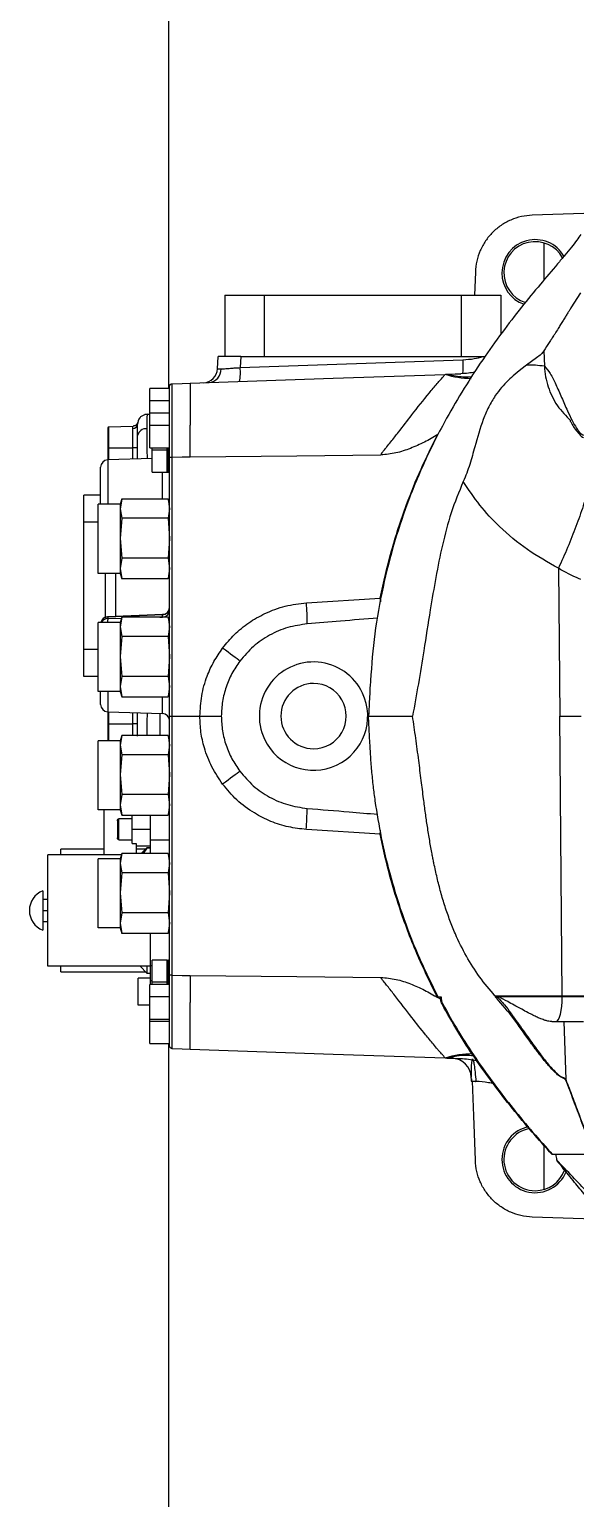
# Model space of a CAD drawing. Header units: millimetres. Extents: x -356 to 237, y 0 to 365.
# Drawn here: x 98 to 102.36, y 243.31 to 255.06 of the extents above; entities that cross this region are included whole.
import ezdxf

# ---------------------------------------------------------------- set-up
doc = ezdxf.new("R2010")
doc.units = ezdxf.units.MM

msp = doc.modelspace()

# ---------------------------------------------------------------- linework, layer by layer
at = {"color": 7, "linetype": 'Continuous', "lineweight": 25}
for p, q in [((99.111, 267.567), (99.111, 252.185)), ((102.511, 253.588), (102.017, 253.571)), ((102.111, 253.054), (102.111, 253.35)), ((101.562, 253.116), (101.556, 252.933)), ((99.56, 252.933), (99.56, 252.441)), ((99.56, 252.933), (99.875, 252.933)), ((99.875, 252.933), (99.875, 252.441)), ((99.875, 252.933), (101.45, 252.933)), ((101.45, 252.933), (101.45, 252.441)), ((101.45, 252.933), (101.765, 252.933)), ((101.765, 252.933), (101.765, 252.618)), ((102.401, 252.95), (102.326, 252.83)), ((99.503, 252.344), (99.508, 252.441)), ((99.688, 252.441), (99.508, 252.441)), ((99.688, 252.441), (99.683, 252.353)), ((99.683, 252.353), (101.462, 252.415)), ((99.688, 252.441), (101.622, 252.441)), ((101.622, 252.441), (101.638, 252.441)), ((102.051, 252.431), (101.971, 252.373)), ((102.11, 252.487), (102.11, 252.487)), ((102.11, 252.487), (102.114, 252.364)), ((101.895, 252.314), (101.879, 252.3)), ((101.925, 252.338), (101.895, 252.314)), ((101.971, 252.373), (101.925, 252.338)), ((99.119, 252.185), (98.961, 252.185)), ((98.961, 252.086), (98.961, 252.185)), ((99.119, 251.632), (99.119, 252.203)), ((99.138, 252.223), (99.138, 251.638)), ((99.284, 252.228), (99.284, 251.894)), ((99.119, 252.086), (98.961, 252.086)), ((98.961, 251.988), (98.961, 252.086)), ((98.939, 251.98), (98.961, 251.981)), ((98.939, 251.98), (98.939, 251.976)), ((99.119, 251.988), (98.961, 251.988)), ((98.961, 251.889), (98.961, 251.988)), ((98.627, 251.711), (98.627, 251.875)), ((98.631, 251.879), (98.827, 251.886)), ((98.631, 251.879), (98.631, 251.711)), ((98.825, 251.711), (98.825, 251.866)), ((98.863, 251.809), (98.863, 251.901)), ((99.119, 251.889), (98.961, 251.889)), ((98.961, 251.712), (98.961, 251.889)), ((99.284, 251.881), (99.284, 251.894)), ((99.284, 251.639), (99.284, 251.881)), ((98.631, 251.711), (98.627, 251.711)), ((98.627, 251.615), (98.627, 251.711)), ((98.631, 251.711), (98.825, 251.711)), ((98.631, 251.711), (98.631, 251.615)), ((98.863, 251.711), (98.825, 251.711)), ((98.825, 251.622), (98.825, 251.711)), ((98.863, 251.622), (98.863, 251.809)), ((98.961, 251.712), (99.119, 251.712)), ((98.981, 251.693), (98.981, 251.712)), ((99.099, 251.693), (99.099, 251.712)), ((99.111, 251.516), (99.111, 251.712)), ((98.981, 251.627), (98.625, 251.615)), ((98.625, 251.615), (98.625, 251.26)), ((99.099, 251.693), (98.981, 251.693)), ((98.981, 251.516), (98.981, 251.693)), ((99.099, 251.516), (99.099, 251.693)), ((99.119, 249.567), (99.119, 251.632)), ((99.138, 251.638), (99.138, 249.567)), ((98.568, 251.26), (98.568, 251.556)), ((98.981, 251.516), (99.099, 251.516)), ((99.062, 251.302), (99.062, 251.516)), ((99.099, 251.516), (99.111, 251.516)), ((98.568, 251.333), (98.434, 251.333)), ((98.434, 251.116), (98.434, 251.333)), ((98.548, 250.708), (98.548, 251.26)), ((98.725, 251.26), (98.548, 251.26)), ((98.737, 251.303), (98.725, 251.26)), ((98.737, 251.302), (98.725, 251.225)), ((98.725, 251.26), (98.725, 251.225)), ((99.108, 251.302), (98.737, 251.302)), ((99.119, 251.26), (99.107, 251.303)), ((99.108, 251.302), (99.119, 251.225)), ((98.434, 250.1), (98.434, 251.116)), ((98.548, 251.116), (98.434, 251.116)), ((98.725, 251.225), (98.737, 251.148)), ((98.725, 251.225), (98.725, 250.988)), ((98.737, 251.148), (98.725, 250.988)), ((99.108, 251.148), (98.737, 251.148)), ((99.119, 251.225), (99.108, 251.148)), ((99.108, 251.148), (99.119, 250.988)), ((98.725, 250.988), (98.737, 250.829)), ((98.725, 250.988), (98.725, 250.748)), ((99.119, 250.988), (99.108, 250.829)), ((98.737, 250.829), (98.725, 250.748)), ((99.108, 250.829), (98.737, 250.829)), ((99.108, 250.829), (99.119, 250.748)), ((98.725, 250.708), (98.548, 250.708)), ((98.607, 250.357), (98.607, 250.708)), ((98.686, 250.708), (98.686, 250.36)), ((98.725, 250.748), (98.737, 250.666)), ((98.725, 250.748), (98.725, 250.708)), ((98.725, 250.708), (98.737, 250.665)), ((98.737, 250.666), (99.108, 250.666)), ((99.107, 250.665), (99.119, 250.708)), ((99.119, 250.748), (99.108, 250.666)), ((102.226, 250.749), (102.237, 249.567)), ((100.212, 250.473), (100.802, 250.51)), ((98.548, 249.763), (98.548, 250.315)), ((98.725, 250.315), (98.548, 250.315)), ((99.066, 250.379), (98.624, 250.361)), ((98.625, 250.359), (98.625, 250.347)), ((98.625, 250.347), (98.735, 250.35)), ((98.737, 250.358), (98.725, 250.315)), ((98.737, 250.357), (98.725, 250.28)), ((98.725, 250.315), (98.725, 250.28)), ((99.108, 250.357), (98.737, 250.357)), ((99.042, 250.357), (99.062, 250.358)), ((99.062, 250.377), (99.062, 250.378)), ((99.062, 250.358), (99.062, 250.377)), ((99.119, 250.315), (99.107, 250.358)), ((99.108, 250.357), (99.119, 250.28)), ((98.725, 250.28), (98.725, 250.044)), ((98.725, 250.28), (98.737, 250.203)), ((98.737, 250.203), (98.725, 250.044)), ((99.108, 250.203), (98.737, 250.203)), ((99.119, 250.28), (99.108, 250.203)), ((99.108, 250.203), (99.119, 250.044)), ((98.434, 249.884), (98.434, 250.1)), ((98.548, 250.1), (98.434, 250.1)), ((98.725, 250.044), (98.737, 249.884)), ((98.725, 250.044), (98.725, 249.803)), ((99.119, 250.044), (99.108, 249.884)), ((98.548, 249.884), (98.434, 249.884)), ((98.737, 249.884), (98.725, 249.803)), ((99.108, 249.884), (98.737, 249.884)), ((99.108, 249.884), (99.119, 249.803)), ((98.725, 249.763), (98.548, 249.763)), ((98.568, 249.661), (98.568, 249.763)), ((98.625, 249.763), (98.625, 249.602)), ((98.725, 249.803), (98.737, 249.721)), ((98.725, 249.803), (98.725, 249.763)), ((98.725, 249.763), (98.737, 249.72)), ((98.737, 249.721), (99.108, 249.721)), ((99.062, 249.587), (99.062, 249.721)), ((99.107, 249.72), (99.119, 249.763)), ((99.119, 249.803), (99.108, 249.721)), ((98.625, 249.602), (99.062, 249.587)), ((98.627, 249.506), (98.627, 249.602)), ((98.631, 249.602), (98.631, 249.506)), ((98.825, 249.506), (98.825, 249.595)), ((98.863, 249.407), (98.863, 249.595)), ((98.627, 249.506), (98.631, 249.506)), ((98.627, 249.37), (98.627, 249.506)), ((98.631, 249.506), (98.825, 249.506)), ((98.631, 249.506), (98.631, 249.37)), ((98.863, 249.506), (98.825, 249.506)), ((98.825, 249.412), (98.825, 249.506)), ((99.119, 249.567), (99.138, 249.567)), ((99.119, 247.501), (99.119, 249.567)), ((99.138, 249.567), (99.361, 249.567)), ((99.138, 249.567), (99.138, 247.495)), ((100.709, 249.567), (101.06, 249.567)), ((100.72, 249.354), (100.709, 249.567)), ((102.257, 247.332), (102.237, 249.567)), ((102.237, 249.567), (102.408, 249.567)), ((98.548, 248.819), (98.548, 249.37)), ((98.725, 249.37), (98.548, 249.37)), ((98.737, 249.413), (98.725, 249.37)), ((98.737, 249.412), (98.725, 249.335)), ((98.725, 249.37), (98.725, 249.335)), ((99.108, 249.412), (98.737, 249.412)), ((99.119, 249.37), (99.107, 249.413)), ((99.108, 249.412), (99.119, 249.335)), ((98.725, 249.335), (98.737, 249.258)), ((98.725, 249.335), (98.725, 249.099)), ((98.737, 249.258), (98.725, 249.099)), ((99.108, 249.258), (98.737, 249.258)), ((99.119, 249.335), (99.108, 249.258)), ((99.108, 249.258), (99.119, 249.099)), ((98.725, 249.099), (98.737, 248.94)), ((98.725, 249.099), (98.725, 248.858)), ((99.119, 249.099), (99.108, 248.94)), ((98.737, 248.94), (98.725, 248.858)), ((99.108, 248.94), (98.737, 248.94)), ((99.108, 248.94), (99.119, 248.858)), ((98.725, 248.819), (98.548, 248.819)), ((98.597, 248.458), (98.597, 248.819)), ((98.725, 248.858), (98.737, 248.776)), ((98.725, 248.858), (98.725, 248.819)), ((98.725, 248.819), (98.737, 248.775)), ((98.737, 248.776), (99.108, 248.776)), ((98.82, 248.663), (98.82, 248.776)), ((98.965, 248.776), (98.965, 248.575)), ((99.107, 248.775), (99.119, 248.819)), ((99.119, 248.858), (99.108, 248.776)), ((98.702, 248.73), (98.702, 248.595)), ((98.713, 248.579), (98.713, 248.746)), ((98.82, 248.746), (98.713, 248.746)), ((98.82, 248.663), (98.965, 248.663)), ((98.82, 248.548), (98.82, 248.663)), ((100.802, 248.623), (100.212, 248.661)), ((98.713, 248.579), (98.82, 248.579)), ((98.82, 248.548), (98.853, 248.548)), ((98.853, 248.548), (98.853, 248.468)), ((98.853, 248.529), (98.965, 248.529)), ((99.119, 248.575), (98.965, 248.575)), ((98.965, 248.575), (98.965, 248.468)), ((98.145, 247.568), (98.145, 248.458)), ((98.734, 248.458), (98.145, 248.458)), ((98.597, 248.503), (98.251, 248.503)), ((98.251, 248.458), (98.251, 248.503)), ((98.548, 247.874), (98.548, 248.425)), ((98.725, 248.425), (98.548, 248.425)), ((98.737, 248.468), (98.725, 248.425)), ((98.737, 248.468), (98.725, 248.39)), ((98.725, 248.425), (98.725, 248.39)), ((99.108, 248.468), (98.737, 248.468)), ((98.928, 248.503), (98.853, 248.503)), ((98.938, 248.513), (98.893, 248.468)), ((98.938, 248.512), (98.907, 248.468)), ((98.965, 248.513), (98.938, 248.513)), ((98.938, 248.513), (98.938, 248.512)), ((98.965, 248.512), (98.938, 248.512)), ((99.119, 248.425), (99.107, 248.469)), ((99.108, 248.468), (99.119, 248.39)), ((98.725, 248.39), (98.737, 248.313)), ((98.725, 248.39), (98.725, 248.154)), ((98.737, 248.313), (98.725, 248.154)), ((99.108, 248.313), (98.737, 248.313)), ((99.119, 248.39), (99.108, 248.313)), ((99.108, 248.313), (99.119, 248.154)), ((98.105, 248.171), (98.105, 248.013)), ((98.145, 248.102), (98.105, 248.102)), ((98.725, 248.154), (98.737, 247.995)), ((98.725, 248.154), (98.725, 247.913)), ((99.119, 248.154), (99.108, 247.995)), ((98.105, 248.013), (98.105, 247.856)), ((98.105, 248.013), (98.145, 248.013)), ((98.737, 247.995), (98.725, 247.913)), ((99.108, 247.995), (98.737, 247.995)), ((99.108, 247.995), (99.119, 247.913)), ((98.105, 247.925), (98.145, 247.925)), ((98.725, 247.874), (98.548, 247.874)), ((98.725, 247.913), (98.737, 247.831)), ((98.725, 247.913), (98.725, 247.874)), ((98.725, 247.874), (98.737, 247.83)), ((98.737, 247.831), (99.108, 247.831)), ((98.965, 247.831), (98.965, 247.572)), ((99.107, 247.83), (99.119, 247.874)), ((99.119, 247.913), (99.108, 247.831)), ((99.099, 247.617), (98.981, 247.617)), ((98.981, 247.441), (98.981, 247.617)), ((99.099, 247.617), (99.111, 247.618)), ((99.099, 247.441), (99.099, 247.617)), ((99.111, 247.421), (99.111, 247.618)), ((98.965, 247.568), (98.145, 247.568)), ((98.251, 247.523), (98.251, 247.568)), ((98.251, 247.523), (98.928, 247.523)), ((98.867, 247.255), (98.867, 247.472)), ((98.965, 247.472), (98.867, 247.472)), ((98.883, 247.568), (98.938, 247.513)), ((98.938, 247.568), (98.938, 247.513)), ((98.938, 247.513), (98.965, 247.513)), ((98.965, 247.572), (98.965, 247.452)), ((98.981, 247.572), (98.965, 247.572)), ((99.119, 246.93), (99.119, 247.501)), ((99.138, 247.495), (99.138, 246.91)), ((99.284, 247.494), (99.284, 247.278)), ((99.119, 247.421), (98.961, 247.421)), ((98.961, 247.323), (98.961, 247.421)), ((98.965, 247.452), (98.965, 247.421)), ((98.981, 247.452), (98.965, 247.452)), ((98.981, 247.421), (98.981, 247.441)), ((99.099, 247.441), (98.981, 247.441)), ((99.099, 247.421), (99.099, 247.441)), ((98.961, 247.255), (98.867, 247.255)), ((99.119, 247.323), (98.961, 247.323)), ((98.961, 247.145), (98.961, 247.323)), ((99.284, 247.18), (99.284, 247.278)), ((101.285, 247.301), (101.261, 247.317)), ((101.265, 247.323), (101.288, 247.323)), ((101.719, 247.332), (102.257, 247.332)), ((101.722, 247.323), (101.726, 247.323)), ((101.728, 247.323), (101.726, 247.323)), ((101.738, 247.323), (101.728, 247.323)), ((101.738, 247.322), (101.738, 247.323)), ((101.75, 247.323), (101.738, 247.323)), ((101.738, 247.323), (101.738, 247.323)), ((102.257, 247.323), (101.75, 247.323)), ((102.257, 247.332), (102.601, 247.332)), ((102.601, 247.323), (102.257, 247.323)), ((98.961, 247.145), (99.119, 247.145)), ((98.961, 247.126), (98.961, 247.145)), ((99.119, 247.126), (98.961, 247.126)), ((98.961, 246.949), (98.961, 247.126)), ((99.284, 246.905), (99.284, 247.18)), ((102.172, 247.126), (102.269, 247.126)), ((102.269, 247.126), (102.285, 246.662)), ((102.269, 247.126), (102.426, 247.126)), ((98.961, 246.949), (99.119, 246.949)), ((99.111, 246.949), (99.111, 231.567)), ((101.531, 246.667), (101.532, 246.643)), ((102.111, 245.784), (102.111, 246.14)), ((102.204, 246.063), (102.179, 246.063)), ((102.464, 246.063), (102.204, 246.063)), ((102.592, 245.542), (102.017, 245.562))]:
    msp.add_line(p, q, dxfattribs=at)
at = {"color": 7, "linetype": 'Continuous', "lineweight": 25, "flags": 128}
for points in [[(99.284, 252.228), (100.425, 252.268), (101.321, 252.299)], [(101.345, 252.3), (101.401, 252.302), (101.445, 252.304)], [(99.138, 252.223), (99.22, 252.226), (99.284, 252.228)], [(98.939, 251.98), (98.924, 251.978), (98.921, 251.977)], [(99.138, 251.638), (99.22, 251.639), (99.284, 251.639)], [(99.284, 251.639), (100.137, 251.648), (100.807, 251.655)], [(100.802, 250.51), (100.803, 250.487), (100.803, 250.48)], [(98.625, 250.359), (98.624, 250.361), (98.624, 250.361)], [(99.062, 250.377), (98.817, 250.367), (98.625, 250.359)], [(99.681, 250.007), (99.671, 250.015), (99.658, 250.024), (99.643, 250.036), (99.625, 250.049), (99.606, 250.063), (99.586, 250.078), (99.565, 250.094), (99.543, 250.111)], [(99.681, 249.126), (99.671, 249.118), (99.658, 249.109), (99.643, 249.097), (99.625, 249.085), (99.606, 249.07), (99.586, 249.055), (99.565, 249.039), (99.543, 249.023)], [(100.802, 248.623), (100.803, 248.646), (100.803, 248.654)], [(99.138, 247.495), (99.22, 247.494), (99.284, 247.494)], [(99.284, 247.494), (100.137, 247.485), (100.807, 247.478)], [(101.283, 247.323), (101.284, 247.314), (101.286, 247.299)], [(101.288, 247.323), (101.29, 247.307), (101.291, 247.295)], [(101.296, 247.266), (101.296, 247.266), (101.296, 247.266), (101.296, 247.267), (101.296, 247.267), (101.297, 247.267), (101.297, 247.268), (101.298, 247.268), (101.299, 247.269)], [(102.206, 247.126), (102.216, 247.129), (102.226, 247.141), (102.235, 247.159), (102.242, 247.183), (102.249, 247.213), (102.253, 247.247), (102.256, 247.284), (102.257, 247.323)], [(99.138, 246.91), (99.22, 246.907), (99.284, 246.905)], [(99.284, 246.905), (100.425, 246.865), (101.321, 246.834)], [(101.321, 246.834), (101.334, 246.833), (101.345, 246.833)], [(101.562, 246.017), (101.55, 246.371), (101.54, 246.649)]]:
    msp.add_lwpolyline(points, dxfattribs=at)
at = {"color": 7, "linetype": 'Continuous', "lineweight": 25}
for centre, radius, start, end in [((102.04, 253.11), 0.266, 29.7417, 179.9999), ((102.04, 253.11), 0.25, 28.5408, 251.8264), ((102.04, 253.11), 0.266, 179.9983, 250.5533), ((99.385, 252.35), 0.118, 271.9987, 357.0028), ((99.422, 252.341), 0.109, 276.1671, 0.8145), ((99.347, 252.315), 0.338, 347.5096, 6.4905), ((101.535, 252.989), 0.722, 252.7496, 269.4693), ((101.989, 251.521), 0.852, 81.6079, 91.2709), ((98.942, 251.901), 0.0787, 139.84, 180.0026), ((98.631, 251.875), 0.00393, 91.9041, 180.0427), ((98.826, 251.903), 0.0372, 268.715, 356.6255), ((98.931, 251.796), 0.069, 84.0788, 169.1391), ((98.627, 251.556), 0.0591, 91.9978, 180.0023), ((99.111, 251.508), 0.00787, 0.0165, 88.0191), ((99.061, 250.435), 0.058, 270.984, 359.0302), ((99.061, 250.416), 0.058, 270.9747, 359.0348), ((96.965, 250.248), 3.255, 0.992, 3.9638), ((98.627, 250.302), 0.0591, 92.4103, 167.3422), ((98.626, 250.3), 0.0587, 91.3486, 165.5951), ((98.626, 250.288), 0.0591, 91.4651, 153.3494), ((98.958, 250.321), 0.334, 175.4954, 181.0867), ((100.269, 249.567), 0.433, 25.1963, 205.1967), ((100.269, 249.567), 0.261, 90.0003, 269.9997), ((100.269, 249.567), 0.261, 269.9999, 90.0001), ((100.269, 249.567), 0.433, 205.1968, 25.1961), ((98.627, 249.661), 0.0591, 179.9977, 268.0022), ((99.06, 249.528), 0.0591, 0.0049, 87.9927), ((96.965, 248.886), 3.254, 356.036, 359.0081), ((98.169, 248.013), 0.17, 111.962, 248.038), ((99.111, 247.625), 0.00787, 271.9809, 0.0177), ((101.289, 247.3), 0.00311, 161.3771, 206.2284), ((101.293, 247.303), 0.00847, 213.6642, 259.699), ((101.791, 247.268), 0.0757, 134.2763, 142.8228), ((101.533, 246.151), 0.715, 89.1756, 107.3037), ((101.372, 246.675), 0.157, 1.9309, 87.9486), ((102.23, 246.71), 0.018, 171.9796, 189.5847), ((102.304, 246.663), 0.0194, 181.782, 191.8629), ((102.304, 246.661), 0.0192, 181.7139, 192.1341), ((102.04, 246.023), 0.266, 101.2511, 180), ((102.04, 246.023), 0.25, 99.4448, 269.9999), ((102.04, 246.023), 0.266, 180.0002, 338.1747), ((102.04, 246.023), 0.25, 270.0012, 340.1378)]:
    msp.add_arc(centre, radius, start, end, dxfattribs=at)
for points, knots in [([(102.017, 253.571), (101.988, 253.568), (101.929, 253.563), (101.844, 253.535), (101.766, 253.492), (101.698, 253.435), (101.641, 253.367), (101.599, 253.289), (101.57, 253.205), (101.565, 253.146), (101.562, 253.116)], [0, 0, 0, 0, 0.124849, 0.249975, 0.374553, 0.499817, 0.62431, 0.749582, 0.874171, 1, 1, 1, 1]), ([(102.406, 253.418), (102.395, 253.402), (102.371, 253.367), (102.328, 253.313), (102.276, 253.25), (102.193, 253.151), (102.076, 253.013), (101.927, 252.832), (101.772, 252.631), (101.618, 252.415), (101.47, 252.187), (101.314, 251.921), (101.159, 251.616), (101.016, 251.271), (100.899, 250.916), (100.81, 250.551), (100.747, 250.18), (100.73, 249.929), (100.721, 249.804)], [0, 0, 0, 0, 0.013894, 0.031123, 0.051326, 0.074105, 0.126206, 0.184391, 0.24733, 0.312791, 0.379718, 0.447963, 0.539842, 0.631314, 0.722808, 0.814932, 0.907459, 1, 1, 1, 1]), ([(102.326, 252.83), (102.321, 252.822), (102.311, 252.807), (102.296, 252.783), (102.28, 252.756), (102.262, 252.728), (102.243, 252.697), (102.222, 252.663), (102.203, 252.632), (102.187, 252.607), (102.177, 252.591), (102.169, 252.579), (102.161, 252.567), (102.14, 252.537), (102.123, 252.509), (102.11, 252.487)], [0, 0, 0, 0, 0.064129, 0.134581, 0.211353, 0.294448, 0.38386, 0.479595, 0.591786, 0.650463, 0.69743, 0.732678, 0.760257, 0.806495, 1, 1, 1, 1]), ([(101.462, 252.415), (101.463, 252.401), (101.463, 252.375), (101.463, 252.34), (101.461, 252.321), (101.46, 252.313)], [0, 0, 0, 0, 0.417433, 0.766924, 1, 1, 1, 1]), ([(101.462, 252.415), (101.493, 252.418), (101.547, 252.421), (101.599, 252.435), (101.622, 252.441)], [0, 0, 0, 0, 0.559769, 1, 1, 1, 1]), ([(102.11, 252.487), (102.103, 252.478), (102.086, 252.456), (102.064, 252.44), (102.051, 252.431)], [0, 0, 0, 0, 0.425473, 1, 1, 1, 1]), ([(99.503, 252.344), (99.505, 252.343), (99.515, 252.342), (99.524, 252.343), (99.531, 252.343)], [0, 0, 0, 0, 0.261225, 1, 1, 1, 1]), ([(99.531, 252.343), (99.54, 252.343), (99.562, 252.344), (99.597, 252.347), (99.638, 252.35), (99.668, 252.352), (99.683, 252.353)], [0, 0, 0, 0, 0.184076, 0.42395, 0.690529, 1, 1, 1, 1]), ([(101.307, 252.281), (101.309, 252.285), (101.314, 252.291), (101.319, 252.297), (101.321, 252.299)], [0, 0, 0, 0, 0.5600167, 1, 1, 1, 1]), ([(101.321, 252.299), (101.325, 252.3), (101.333, 252.3), (101.341, 252.3), (101.345, 252.3)], [0, 0, 0, 0, 0.55997, 1, 1, 1, 1]), ([(101.345, 252.3), (101.384, 252.291), (101.446, 252.277), (101.51, 252.28), (101.533, 252.281)], [0, 0, 0, 0, 0.633072, 1, 1, 1, 1]), ([(101.557, 252.317), (101.54, 252.314), (101.503, 252.306), (101.466, 252.305), (101.445, 252.304)], [0, 0, 0, 0, 0.447556, 1, 1, 1, 1]), ([(101.879, 252.3), (101.86, 252.283), (101.822, 252.25), (101.769, 252.193), (101.738, 252.151), (101.721, 252.129)], [0, 0, 0, 0, 0.322764, 0.649392, 1, 1, 1, 1]), ([(102.114, 252.364), (102.13, 252.345), (102.167, 252.301), (102.207, 252.214), (102.252, 252.114), (102.293, 252.017), (102.332, 251.934), (102.367, 251.873), (102.398, 251.824), (102.428, 251.814), (102.44, 251.809)], [0, 0, 0, 0, 0.1119822, 0.2637299, 0.4383404, 0.6165697, 0.7464368, 0.8574721, 0.9422337, 1, 1, 1, 1]), ([(102.114, 252.364), (102.116, 252.336), (102.121, 252.28), (102.142, 252.198), (102.174, 252.121), (102.228, 252.025), (102.286, 251.967), (102.323, 251.929)], [0, 0, 0, 0, 0.16987, 0.338766, 0.509167, 0.678962, 1, 1, 1, 1]), ([(99.119, 252.203), (99.119, 252.205), (99.119, 252.208), (99.121, 252.213), (99.124, 252.217), (99.127, 252.22), (99.131, 252.222), (99.134, 252.223), (99.137, 252.223), (99.138, 252.223)], [0, 0, 0, 0, 0.1516289, 0.2840623, 0.4898993, 0.6231185, 0.7525612, 0.8781706, 1, 1, 1, 1]), ([(100.814, 251.668), (100.815, 251.669), (100.816, 251.671), (100.818, 251.674), (100.822, 251.678), (100.828, 251.686), (100.84, 251.7), (100.86, 251.725), (100.897, 251.772), (100.963, 251.857), (101.064, 251.988), (101.167, 252.118), (101.245, 252.211), (101.28, 252.251), (101.296, 252.269), (101.304, 252.278), (101.307, 252.281)], [0, 0, 0, 0, 0.004549, 0.008112, 0.014485, 0.0259, 0.046407, 0.083391, 0.150427, 0.272577, 0.495376, 0.780805, 0.904556, 0.958259, 0.981689, 1, 1, 1, 1]), ([(101.721, 252.129), (101.703, 252.099), (101.666, 252.038), (101.609, 251.902), (101.578, 251.793), (101.557, 251.72)], [0, 0, 0, 0, 0.235664, 0.484172, 1, 1, 1, 1]), ([(98.939, 251.978), (98.932, 251.978), (98.917, 251.976), (98.896, 251.966), (98.879, 251.951), (98.872, 251.937), (98.868, 251.93)], [0, 0, 0, 0, 0.234429, 0.484874, 0.743445, 1, 1, 1, 1]), ([(98.939, 251.976), (98.939, 251.975), (98.938, 251.965), (98.938, 251.944), (98.938, 251.908), (98.938, 251.88), (98.938, 251.865)], [0, 0, 0, 0, 0.038517, 0.248756, 0.576495, 1, 1, 1, 1]), ([(98.825, 251.866), (98.825, 251.869), (98.825, 251.872), (98.826, 251.875), (98.826, 251.877), (98.826, 251.881), (98.827, 251.884), (98.827, 251.886)], [0, 0, 0, 0, 0.428898, 0.442494, 0.534643, 0.741654, 1, 1, 1, 1]), ([(98.865, 251.917), (98.863, 251.913), (98.861, 251.904), (98.852, 251.894), (98.84, 251.887), (98.832, 251.886), (98.827, 251.886)], [0, 0, 0, 0, 0.242945, 0.500015, 0.75708, 1, 1, 1, 1]), ([(98.938, 251.865), (98.938, 251.846), (98.938, 251.804), (98.938, 251.738), (98.938, 251.678), (98.939, 251.639), (98.939, 251.626)], [0, 0, 0, 0, 0.238348, 0.517527, 0.829549, 1, 1, 1, 1]), ([(100.802, 250.51), (100.83, 250.637), (100.886, 250.89), (101, 251.233), (101.124, 251.543), (101.215, 251.726), (101.261, 251.817)], [0, 0, 0, 0, 0.279686, 0.560074, 0.780312, 1, 1, 1, 1]), ([(101.261, 251.817), (101.226, 251.796), (101.156, 251.755), (101.044, 251.706), (100.928, 251.666), (100.848, 251.659), (100.807, 251.655)], [0, 0, 0, 0, 0.249816, 0.500131, 0.750176, 1, 1, 1, 1]), ([(102.32, 251.929), (102.32, 251.928), (102.32, 251.924), (102.325, 251.918), (102.334, 251.899), (102.354, 251.869), (102.382, 251.832), (102.407, 251.804), (102.424, 251.794), (102.427, 251.792)], [0, 0, 0, 0, 0.015705, 0.060075, 0.130528, 0.376117, 0.66393, 0.934439, 1, 1, 1, 1]), ([(101.557, 251.72), (101.545, 251.673), (101.52, 251.578), (101.484, 251.487), (101.466, 251.442)], [0, 0, 0, 0, 0.497307, 1, 1, 1, 1]), ([(102.495, 251.795), (102.501, 251.778), (102.517, 251.733), (102.514, 251.646), (102.5, 251.532), (102.469, 251.396), (102.424, 251.243), (102.366, 251.081), (102.301, 250.915), (102.251, 250.804), (102.226, 250.749)], [0, 0, 0, 0, 0.049722, 0.129395, 0.234868, 0.364316, 0.510428, 0.669403, 0.834692, 1, 1, 1, 1]), ([(99.119, 251.632), (99.119, 251.633), (99.119, 251.634), (99.121, 251.635), (99.124, 251.636), (99.127, 251.637), (99.132, 251.638), (99.136, 251.638), (99.138, 251.638)], [0, 0, 0, 0, 0.069294, 0.152684, 0.339198, 0.488178, 0.652329, 1, 1, 1, 1]), ([(100.807, 251.655), (100.808, 251.658), (100.811, 251.662), (100.813, 251.666), (100.814, 251.668)], [0, 0, 0, 0, 0.559986, 1, 1, 1, 1]), ([(101.465, 251.442), (101.431, 251.359), (101.363, 251.194), (101.297, 250.935), (101.245, 250.676), (101.198, 250.394), (101.153, 250.11), (101.108, 249.827), (101.076, 249.653), (101.06, 249.567)], [0, 0, 0, 0, 0.139511, 0.278242, 0.415305, 0.55263, 0.724066, 0.863166, 1, 1, 1, 1]), ([(102.226, 250.749), (102.142, 250.796), (101.972, 250.89), (101.765, 251.066), (101.594, 251.25), (101.508, 251.378), (101.465, 251.442)], [0, 0, 0, 0, 0.278321, 0.557547, 0.77928, 1, 1, 1, 1]), ([(102.406, 250.66), (102.401, 250.662), (102.338, 250.684), (102.28, 250.718), (102.226, 250.749)], [0, 0, 0, 0, 0.074345, 1, 1, 1, 1]), ([(99.115, 250.412), (99.114, 250.412), (99.112, 250.411), (99.11, 250.406), (99.106, 250.401), (99.103, 250.396), (99.098, 250.391), (99.094, 250.388), (99.091, 250.386), (99.09, 250.385)], [0, 0, 0, 0, 0.0672475, 0.204353, 0.3772596, 0.5573164, 0.7309172, 0.8947762, 1, 1, 1, 1]), ([(99.543, 250.111), (99.573, 250.148), (99.635, 250.223), (99.75, 250.316), (99.886, 250.394), (100.041, 250.452), (100.155, 250.466), (100.212, 250.473)], [0, 0, 0, 0, 0.183726, 0.371531, 0.561032, 0.783057, 1, 1, 1, 1]), ([(99.09, 250.385), (99.089, 250.385), (99.087, 250.384), (99.078, 250.38), (99.069, 250.38), (99.062, 250.379)], [0, 0, 0, 0, 0.065582, 0.26086, 1, 1, 1, 1]), ([(100.219, 250.304), (100.167, 250.296), (100.062, 250.282), (99.916, 250.218), (99.783, 250.128), (99.715, 250.048), (99.681, 250.007)], [0, 0, 0, 0, 0.249784, 0.500366, 0.749672, 1, 1, 1, 1]), ([(100.782, 250.351), (100.682, 250.343), (100.495, 250.327), (100.307, 250.311), (100.219, 250.304)], [0, 0, 0, 0, 0.5299722, 1, 1, 1, 1]), ([(99.361, 249.567), (99.364, 249.621), (99.37, 249.73), (99.412, 249.877), (99.47, 250.005), (99.519, 250.076), (99.543, 250.111)], [0, 0, 0, 0, 0.278407, 0.560385, 0.781594, 1, 1, 1, 1]), ([(99.681, 250.007), (99.658, 249.975), (99.614, 249.91), (99.569, 249.8), (99.538, 249.685), (99.534, 249.606), (99.532, 249.567)], [0, 0, 0, 0, 0.24944, 0.499363, 0.748478, 1, 1, 1, 1]), ([(100.719, 249.779), (100.719, 249.761), (100.717, 249.726), (100.713, 249.655), (100.71, 249.602), (100.709, 249.567)], [0, 0, 0, 0, 0.249985, 0.500004, 1, 1, 1, 1]), ([(100.721, 249.804), (100.72, 249.8), (100.72, 249.791), (100.72, 249.783), (100.719, 249.779)], [0, 0, 0, 0, 0.499826, 1, 1, 1, 1]), ([(98.939, 249.591), (98.939, 249.577), (98.938, 249.539), (98.938, 249.479), (98.938, 249.433), (98.938, 249.412)], [0, 0, 0, 0, 0.228196, 0.645925, 1, 1, 1, 1]), ([(99.044, 249.412), (99.044, 249.432), (99.044, 249.477), (99.044, 249.535), (99.043, 249.574), (99.043, 249.587)], [0, 0, 0, 0, 0.34037, 0.76694, 1, 1, 1, 1]), ([(99.361, 249.567), (99.379, 249.567), (99.412, 249.567), (99.459, 249.567), (99.498, 249.567), (99.521, 249.567), (99.532, 249.567)], [0, 0, 0, 0, 0.310637, 0.590644, 0.813934, 1, 1, 1, 1]), ([(99.543, 249.023), (99.512, 249.068), (99.452, 249.158), (99.397, 249.301), (99.366, 249.439), (99.363, 249.524), (99.361, 249.567)], [0, 0, 0, 0, 0.2784049, 0.5603844, 0.7815891, 1, 1, 1, 1]), ([(99.532, 249.567), (99.534, 249.527), (99.538, 249.448), (99.568, 249.333), (99.614, 249.224), (99.658, 249.159), (99.681, 249.126)], [0, 0, 0, 0, 0.249984, 0.499964, 0.750396, 1, 1, 1, 1]), ([(101.719, 247.332), (101.677, 247.381), (101.592, 247.48), (101.487, 247.647), (101.412, 247.8), (101.358, 247.934), (101.319, 248.045), (101.285, 248.159), (101.256, 248.275), (101.239, 248.352), (101.231, 248.391), (101.231, 248.391), (101.23, 248.392), (101.23, 248.392), (101.23, 248.393), (101.23, 248.395), (101.229, 248.398), (101.228, 248.403), (101.226, 248.414), (101.222, 248.435), (101.215, 248.47), (101.206, 248.518), (101.197, 248.572), (101.188, 248.628), (101.176, 248.701), (101.163, 248.794), (101.147, 248.917), (101.129, 249.057), (101.109, 249.219), (101.087, 249.39), (101.069, 249.508), (101.06, 249.567)], [0, 0, 0, 0, 0.082291, 0.16474, 0.248953, 0.297343, 0.347659, 0.398021, 0.448296, 0.498485, 0.498562, 0.498625, 0.498734, 0.498931, 0.499283, 0.49992, 0.501074, 0.503189, 0.50715, 0.514797, 0.530296, 0.552592, 0.575732, 0.599719, 0.624552, 0.670168, 0.71871, 0.781121, 0.848867, 0.925257, 1, 1, 1, 1]), ([(101.265, 247.323), (101.21, 247.433), (101.103, 247.65), (100.977, 247.981), (100.881, 248.294), (100.81, 248.596), (100.77, 248.829), (100.747, 249.008), (100.734, 249.132), (100.725, 249.249), (100.721, 249.323), (100.72, 249.354)], [0, 0, 0, 0, 0.174895, 0.341604, 0.500179, 0.638102, 0.779744, 0.834739, 0.894233, 0.955732, 1, 1, 1, 1]), ([(99.681, 249.126), (99.715, 249.086), (99.783, 249.005), (99.915, 248.916), (100.062, 248.852), (100.166, 248.837), (100.219, 248.829)], [0, 0, 0, 0, 0.249803, 0.499814, 0.748731, 1, 1, 1, 1]), ([(100.212, 248.661), (100.164, 248.666), (100.067, 248.677), (99.927, 248.722), (99.787, 248.793), (99.653, 248.891), (99.579, 248.979), (99.543, 249.023)], [0, 0, 0, 0, 0.183729, 0.371534, 0.561039, 0.783059, 1, 1, 1, 1]), ([(100.219, 248.829), (100.331, 248.82), (100.518, 248.805), (100.705, 248.789), (100.781, 248.782)], [0, 0, 0, 0, 0.596808, 1, 1, 1, 1]), ([(98.702, 248.73), (98.702, 248.732), (98.702, 248.736), (98.704, 248.74), (98.706, 248.743), (98.708, 248.745), (98.711, 248.746), (98.713, 248.746), (98.713, 248.746)], [0, 0, 0, 0, 0.2578531, 0.4981869, 0.6243668, 0.7488181, 0.8751263, 1, 1, 1, 1]), ([(98.713, 248.579), (98.713, 248.579), (98.711, 248.579), (98.708, 248.581), (98.706, 248.582), (98.704, 248.585), (98.702, 248.59), (98.702, 248.593), (98.702, 248.595)], [0, 0, 0, 0, 0.119863, 0.237557, 0.362362, 0.501766, 0.738709, 1, 1, 1, 1]), ([(101.261, 247.317), (101.203, 247.433), (101.089, 247.666), (100.963, 248.005), (100.866, 248.324), (100.823, 248.524), (100.802, 248.623)], [0, 0, 0, 0, 0.279689, 0.560073, 0.780313, 1, 1, 1, 1]), ([(99.138, 247.495), (99.136, 247.495), (99.132, 247.496), (99.127, 247.496), (99.124, 247.497), (99.12, 247.498), (99.119, 247.5), (99.119, 247.501)], [0, 0, 0, 0, 0.348764, 0.513377, 0.662667, 0.876295, 1, 1, 1, 1]), ([(100.814, 247.465), (100.814, 247.465), (100.814, 247.465), (100.814, 247.465), (100.814, 247.465), (100.814, 247.465), (100.814, 247.465), (100.814, 247.465), (100.813, 247.466), (100.813, 247.466), (100.813, 247.468), (100.811, 247.47), (100.81, 247.473), (100.808, 247.476), (100.807, 247.478)], [0, 0, 0, 0, 0.001769, 0.00283, 0.005307, 0.009625, 0.017127, 0.030642, 0.055125, 0.098219, 0.175492, 0.313548, 0.56008, 1, 1, 1, 1]), ([(100.807, 247.478), (100.848, 247.474), (100.929, 247.467), (101.045, 247.428), (101.156, 247.378), (101.226, 247.337), (101.261, 247.317)], [0, 0, 0, 0, 0.250313, 0.499979, 0.750921, 1, 1, 1, 1]), ([(101.307, 246.852), (101.304, 246.855), (101.299, 246.86), (101.291, 246.87), (101.278, 246.884), (101.256, 246.909), (101.217, 246.955), (101.147, 247.04), (101.044, 247.17), (100.944, 247.301), (100.871, 247.395), (100.839, 247.435), (100.825, 247.452), (100.819, 247.459), (100.816, 247.463), (100.814, 247.464), (100.814, 247.465)], [0, 0, 0, 0, 0.015056, 0.026934, 0.048228, 0.086495, 0.155465, 0.280046, 0.504623, 0.787261, 0.90794, 0.959848, 0.982391, 0.992253, 0.99658, 1, 1, 1, 1]), ([(101.296, 247.266), (101.293, 247.272), (101.288, 247.283), (101.286, 247.295), (101.286, 247.301)], [0, 0, 0, 0, 0.51059, 1, 1, 1, 1]), ([(101.291, 247.295), (101.292, 247.29), (101.293, 247.281), (101.297, 247.273), (101.299, 247.269)], [0, 0, 0, 0, 0.489325, 1, 1, 1, 1]), ([(102.175, 246.063), (102.122, 246.122), (102.014, 246.241), (101.857, 246.429), (101.704, 246.626), (101.558, 246.831), (101.42, 247.044), (101.337, 247.192), (101.296, 247.266)], [0, 0, 0, 0, 0.159039, 0.323914, 0.490843, 0.659625, 0.829448, 1, 1, 1, 1]), ([(101.299, 247.269), (101.341, 247.194), (101.424, 247.045), (101.563, 246.832), (101.71, 246.626), (101.863, 246.429), (102.019, 246.241), (102.126, 246.121), (102.179, 246.063)], [0, 0, 0, 0, 0.1712336, 0.3416766, 0.5103757, 0.6770935, 0.8416668, 1, 1, 1, 1]), ([(101.726, 247.323), (101.725, 247.324), (101.723, 247.328), (101.72, 247.331), (101.719, 247.332)], [0, 0, 0, 0, 0.560075, 1, 1, 1, 1]), ([(101.73, 247.314), (101.729, 247.316), (101.726, 247.318), (101.724, 247.321), (101.722, 247.323)], [0, 0, 0, 0, 0.559774, 1, 1, 1, 1]), ([(102.212, 246.707), (102.195, 246.723), (102.158, 246.76), (102.104, 246.825), (102.047, 246.899), (101.967, 247.008), (101.869, 247.153), (101.777, 247.26), (101.73, 247.314)], [0, 0, 0, 0, 0.091895, 0.202682, 0.325179, 0.454145, 0.724343, 1, 1, 1, 1]), ([(101.738, 247.323), (101.738, 247.323), (101.738, 247.322), (101.738, 247.322), (101.738, 247.322)], [0, 0, 0, 0, 0.566633, 1, 1, 1, 1]), ([(101.738, 247.322), (101.757, 247.301), (101.795, 247.26), (101.848, 247.191), (101.897, 247.121), (101.946, 247.052), (101.99, 246.989), (102.031, 246.931), (102.07, 246.879), (102.113, 246.822), (102.159, 246.765), (102.196, 246.728), (102.212, 246.712)], [0, 0, 0, 0, 0.110587, 0.218078, 0.336065, 0.441942, 0.5459, 0.63459, 0.71794, 0.796726, 0.913129, 1, 1, 1, 1]), ([(102.172, 247.126), (102.164, 247.126), (102.146, 247.127), (102.118, 247.135), (102.087, 247.146), (102.055, 247.16), (102.021, 247.177), (101.98, 247.198), (101.929, 247.225), (101.875, 247.254), (101.814, 247.288), (101.774, 247.31), (101.75, 247.323)], [0, 0, 0, 0, 0.051719, 0.114262, 0.189242, 0.259253, 0.339486, 0.430368, 0.555874, 0.705586, 0.829995, 1, 1, 1, 1]), ([(102.258, 247.323), (102.258, 247.324), (102.258, 247.328), (102.257, 247.331), (102.257, 247.332)], [0, 0, 0, 0, 0.5598, 1, 1, 1, 1]), ([(99.138, 246.91), (99.137, 246.91), (99.134, 246.91), (99.131, 246.912), (99.127, 246.914), (99.124, 246.917), (99.121, 246.921), (99.119, 246.925), (99.119, 246.928), (99.119, 246.93)], [0, 0, 0, 0, 0.1218028, 0.2474541, 0.3768897, 0.5101017, 0.7157986, 0.8482248, 1, 1, 1, 1]), ([(101.321, 246.834), (101.318, 246.837), (101.313, 246.843), (101.309, 246.85), (101.307, 246.852)], [0, 0, 0, 0, 0.560173, 1, 1, 1, 1]), ([(101.548, 246.851), (101.527, 246.853), (101.458, 246.859), (101.391, 246.844), (101.345, 246.833)], [0, 0, 0, 0, 0.308471, 1, 1, 1, 1]), ([(101.345, 246.833), (101.364, 246.832), (101.39, 246.832), (101.42, 246.83), (101.433, 246.83), (101.439, 246.83), (101.442, 246.83), (101.444, 246.83), (101.444, 246.83), (101.445, 246.83), (101.445, 246.83), (101.445, 246.83)], [0, 0, 0, 0, 0.559841, 0.797029, 0.902915, 0.952596, 0.976578, 0.988359, 0.994204, 0.997114, 1, 1, 1, 1]), ([(101.445, 246.83), (101.466, 246.829), (101.509, 246.826), (101.551, 246.818), (101.573, 246.814)], [0, 0, 0, 0, 0.481245, 1, 1, 1, 1]), ([(101.538, 246.826), (101.536, 246.821), (101.53, 246.803), (101.529, 246.753), (101.529, 246.71), (101.529, 246.68)], [0, 0, 0, 0, 0.11596, 0.389044, 1, 1, 1, 1]), ([(101.538, 246.826), (101.541, 246.822), (101.549, 246.808), (101.553, 246.771), (101.561, 246.716), (101.565, 246.672), (101.567, 246.647)], [0, 0, 0, 0, 0.077494, 0.277217, 0.590288, 1, 1, 1, 1]), ([(101.532, 246.65), (101.531, 246.655), (101.53, 246.665), (101.53, 246.676), (101.529, 246.68)], [0, 0, 0, 0, 0.566725, 1, 1, 1, 1]), ([(101.532, 246.65), (101.532, 246.649), (101.535, 246.649), (101.539, 246.649), (101.545, 246.649), (101.552, 246.648), (101.559, 246.648), (101.564, 246.647), (101.567, 246.647)], [0, 0, 0, 0, 0.041273, 0.228915, 0.381449, 0.562636, 0.774021, 1, 1, 1, 1]), ([(101.71, 246.63), (101.695, 246.632), (101.648, 246.64), (101.6, 246.644), (101.567, 246.647)], [0, 0, 0, 0, 0.306922, 1, 1, 1, 1]), ([(102.212, 246.712), (102.216, 246.708), (102.224, 246.702), (102.235, 246.693), (102.245, 246.686), (102.255, 246.681), (102.261, 246.679), (102.267, 246.676), (102.272, 246.674), (102.277, 246.671), (102.282, 246.667), (102.284, 246.663), (102.285, 246.662)], [0, 0, 0, 0, 0.182057, 0.341596, 0.479457, 0.59509, 0.694141, 0.720969, 0.78989, 0.879752, 0.946443, 1, 1, 1, 1]), ([(102.285, 246.659), (102.278, 246.664), (102.265, 246.674), (102.237, 246.684), (102.222, 246.698), (102.212, 246.707)], [0, 0, 0, 0, 0.2916504, 0.576612, 1, 1, 1, 1]), ([(102.285, 246.662), (102.285, 246.662), (102.285, 246.661), (102.285, 246.661), (102.285, 246.661)], [0, 0, 0, 0, 0.5420932, 1, 1, 1, 1]), ([(102.285, 246.661), (102.302, 246.616), (102.337, 246.525), (102.384, 246.398), (102.429, 246.281), (102.456, 246.21), (102.469, 246.174)], [0, 0, 0, 0, 0.278705, 0.559631, 0.780308, 1, 1, 1, 1]), ([(102.286, 246.657), (102.286, 246.658), (102.285, 246.658), (102.285, 246.658), (102.285, 246.659)], [0, 0, 0, 0, 0.588305, 1, 1, 1, 1]), ([(102.47, 246.169), (102.449, 246.223), (102.409, 246.332), (102.347, 246.494), (102.306, 246.603), (102.286, 246.657)], [0, 0, 0, 0, 0.332922, 0.665481, 1, 1, 1, 1]), ([(102.204, 246.063), (102.205, 246.056), (102.208, 246.042), (102.21, 246.028), (102.211, 246.021)], [0, 0, 0, 0, 0.498774, 1, 1, 1, 1]), ([(102.017, 245.562), (101.986, 245.565), (101.927, 245.57), (101.843, 245.599), (101.766, 245.641), (101.698, 245.698), (101.641, 245.766), (101.599, 245.843), (101.57, 245.928), (101.565, 245.986), (101.562, 246.017)], [0, 0, 0, 0, 0.130228, 0.249972, 0.376209, 0.499817, 0.623702, 0.749576, 0.870196, 1, 1, 1, 1]), ([(102.211, 246.021), (102.212, 246.02), (102.212, 246.017), (102.213, 246.014), (102.213, 246.013)], [0, 0, 0, 0, 0.559945, 1, 1, 1, 1]), ([(102.622, 245.561), (102.618, 245.568), (102.6, 245.605), (102.54, 245.669), (102.45, 245.77), (102.335, 245.888), (102.254, 245.975), (102.211, 246.021)], [0, 0, 0, 0, 0.0381356, 0.1999487, 0.4228629, 0.6943187, 1, 1, 1, 1]), ([(102.213, 246.013), (102.221, 246.004), (102.236, 245.986), (102.251, 245.967), (102.259, 245.958)], [0, 0, 0, 0, 0.498898, 1, 1, 1, 1]), ([(102.654, 245.442), (102.651, 245.449), (102.642, 245.467), (102.623, 245.497), (102.598, 245.534), (102.56, 245.586), (102.507, 245.654), (102.435, 245.743), (102.351, 245.845), (102.291, 245.919), (102.258, 245.958)], [0, 0, 0, 0, 0.035488, 0.094603, 0.163273, 0.241989, 0.388799, 0.562607, 0.765537, 1, 1, 1, 1])]:
    msp.add_open_spline(points, degree=3, knots=knots, dxfattribs=at)

doc.saveas('drawing.dxf')
